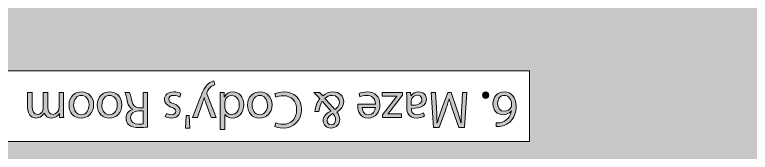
# Model space of a CAD drawing. Header units: centimetres. Extents: x -16.81 to -14.54, y 1.61 to 2.77.
# Drawn here: x -15.6355 to -15.5059, y 2.0412 to 2.0655 of the extents above; entities that cross this region are included whole.
import ezdxf

# ---------------------------------------------------------------- set-up
doc = ezdxf.new("R2010")
doc.units = ezdxf.units.CM
doc.header["$MEASUREMENT"] = 0
doc.layers.add('0TEXT', color=7, linetype='Continuous', lineweight=0)
doc.layers.add('EXP COTA', color=7, linetype='Continuous', lineweight=0)

# ---------------------------------------------------------------- blocks, each defined once
blk = doc.blocks.new('Block_187')
at = {"layer": '0TEXT', "true_color": 0x333333, "transparency": 33554687}
h = blk.add_hatch(color=250, dxfattribs=at)
h.dxf.hatch_style = 2
edge = h.paths.add_edge_path()
edge.add_spline(control_points=[(-15.60082, 2.04732), (-15.60082, 2.04732), (-15.60179, 2.04994), (-15.60179, 2.04994), (-15.60189, 2.05025), (-15.60199, 2.05059), (-15.60208, 2.05087), (-15.60208, 2.05087), (-15.6021, 2.05087), (-15.6021, 2.05087), (-15.60217, 2.05059), (-15.60227, 2.05025), (-15.60237, 2.04994), (-15.60237, 2.04994), (-15.60325, 2.04732), (-15.60325, 2.04732), (-15.60325, 2.04732), (-15.60411, 2.04732), (-15.60411, 2.04732), (-15.60411, 2.04732), (-15.60289, 2.05049), (-15.60289, 2.05049), (-15.60232, 2.052), (-15.60192, 2.05279), (-15.60137, 2.05328), (-15.60098, 2.05362), (-15.6006, 2.05376), (-15.60039, 2.05379), (-15.60039, 2.05379), (-15.60018, 2.0531), (-15.60018, 2.0531), (-15.60039, 2.05304), (-15.60065, 2.0529), (-15.60089, 2.05273), (-15.60111, 2.05255), (-15.60139, 2.05224), (-15.60156, 2.05183), (-15.6016, 2.05173), (-15.60163, 2.05166), (-15.60163, 2.05162), (-15.60163, 2.05159), (-15.60161, 2.05152), (-15.60158, 2.05142), (-15.60158, 2.05142), (-15.59994, 2.04732), (-15.59994, 2.04732), (-15.59994, 2.04732), (-15.60082, 2.04732), (-15.60082, 2.04732)], knot_values=[0, 0, 0, 0, 1, 1, 1, 2, 2, 2, 3, 3, 3, 4, 4, 4, 5, 5, 5, 6, 6, 6, 7, 7, 7, 8, 8, 8, 9, 9, 9, 10, 10, 10, 11, 11, 11, 12, 12, 12, 13, 13, 13, 14, 14, 14, 15, 15, 15, 16, 16, 16, 16], degree=3, periodic=0)
h = blk.add_hatch(color=250, dxfattribs=at)
h.dxf.hatch_style = 2
edge = h.paths.add_edge_path()
edge.add_spline(control_points=[(-15.62687, 2.04852), (-15.62687, 2.04807), (-15.62685, 2.0477), (-15.62683, 2.04732), (-15.62683, 2.04732), (-15.62754, 2.04732), (-15.62754, 2.04732), (-15.62754, 2.04732), (-15.62757, 2.04804), (-15.62757, 2.04804), (-15.62757, 2.04804), (-15.62759, 2.04804), (-15.62759, 2.04804), (-15.62785, 2.04763), (-15.62826, 2.04725), (-15.62899, 2.04725), (-15.62959, 2.04725), (-15.63005, 2.04759), (-15.63024, 2.04811), (-15.63024, 2.04811), (-15.63026, 2.04811), (-15.63026, 2.04811), (-15.6304, 2.04787), (-15.63057, 2.0477), (-15.63076, 2.04756), (-15.63102, 2.04735), (-15.63131, 2.04725), (-15.63172, 2.04725), (-15.63231, 2.04725), (-15.63319, 2.04763), (-15.63319, 2.04914), (-15.63319, 2.04914), (-15.63319, 2.05176), (-15.63319, 2.05176), (-15.63319, 2.05176), (-15.6324, 2.05176), (-15.6324, 2.05176), (-15.6324, 2.05176), (-15.6324, 2.04925), (-15.6324, 2.04925), (-15.6324, 2.04842), (-15.63209, 2.0479), (-15.63143, 2.0479), (-15.63098, 2.0479), (-15.63062, 2.04821), (-15.63048, 2.04863), (-15.63045, 2.04873), (-15.63042, 2.04887), (-15.63042, 2.04904), (-15.63042, 2.04904), (-15.63042, 2.05176), (-15.63042, 2.05176), (-15.63042, 2.05176), (-15.62964, 2.05176), (-15.62964, 2.05176), (-15.62964, 2.05176), (-15.62964, 2.04911), (-15.62964, 2.04911), (-15.62964, 2.04842), (-15.62933, 2.0479), (-15.62871, 2.0479), (-15.62821, 2.0479), (-15.62785, 2.04828), (-15.62771, 2.04869), (-15.62768, 2.0488), (-15.62764, 2.04894), (-15.62764, 2.04907), (-15.62764, 2.04907), (-15.62764, 2.05176), (-15.62764, 2.05176), (-15.62764, 2.05176), (-15.62687, 2.05176), (-15.62687, 2.05176), (-15.62687, 2.05176), (-15.62687, 2.04852), (-15.62687, 2.04852)], knot_values=[0, 0, 0, 0, 1, 1, 1, 2, 2, 2, 3, 3, 3, 4, 4, 4, 5, 5, 5, 6, 6, 6, 7, 7, 7, 8, 8, 8, 9, 9, 9, 10, 10, 10, 11, 11, 11, 12, 12, 12, 13, 13, 13, 14, 14, 14, 15, 15, 15, 16, 16, 16, 17, 17, 17, 18, 18, 18, 19, 19, 19, 20, 20, 20, 21, 21, 21, 22, 22, 22, 23, 23, 23, 24, 24, 24, 25, 25, 25, 25], degree=3, periodic=0)
h = blk.add_hatch(color=250, dxfattribs=at)
h.dxf.hatch_style = 2
edge = h.paths.add_edge_path()
edge.add_spline(control_points=[(-15.62237, 2.04956), (-15.62237, 2.05052), (-15.62294, 2.05124), (-15.62373, 2.05124), (-15.62449, 2.05124), (-15.62508, 2.05052), (-15.62508, 2.04952), (-15.62508, 2.0488), (-15.6247, 2.04783), (-15.62375, 2.04783), (-15.62278, 2.04783), (-15.62237, 2.04873), (-15.62237, 2.04956)], knot_values=[0, 0, 0, 0, 1, 1, 1, 2, 2, 2, 3, 3, 3, 4, 4, 4, 4], degree=3, periodic=0)
edge = h.paths.add_edge_path()
edge.add_spline(control_points=[(-15.62589, 2.04952), (-15.62589, 2.05114), (-15.62477, 2.05186), (-15.62368, 2.05186), (-15.62249, 2.05186), (-15.62156, 2.05097), (-15.62156, 2.04959), (-15.62156, 2.04811), (-15.62254, 2.04725), (-15.62377, 2.04725), (-15.62504, 2.04725), (-15.62589, 2.04814), (-15.62589, 2.04952)], knot_values=[0, 0, 0, 0, 1, 1, 1, 2, 2, 2, 3, 3, 3, 4, 4, 4, 4], degree=3, periodic=0)
h = blk.add_hatch(color=250, dxfattribs=at)
h.dxf.hatch_style = 2
edge = h.paths.add_edge_path()
edge.add_spline(control_points=[(-15.61739, 2.04956), (-15.61739, 2.05052), (-15.61796, 2.05124), (-15.61875, 2.05124), (-15.61951, 2.05124), (-15.6201, 2.05052), (-15.6201, 2.04952), (-15.6201, 2.0488), (-15.61972, 2.04783), (-15.61877, 2.04783), (-15.61781, 2.04783), (-15.61739, 2.04873), (-15.61739, 2.04956)], knot_values=[0, 0, 0, 0, 1, 1, 1, 2, 2, 2, 3, 3, 3, 4, 4, 4, 4], degree=3, periodic=0)
edge = h.paths.add_edge_path()
edge.add_spline(control_points=[(-15.62091, 2.04952), (-15.62091, 2.05114), (-15.61979, 2.05186), (-15.6187, 2.05186), (-15.61751, 2.05186), (-15.61658, 2.05097), (-15.61658, 2.04959), (-15.61658, 2.04811), (-15.61755, 2.04725), (-15.61879, 2.04725), (-15.62006, 2.04725), (-15.62091, 2.04814), (-15.62091, 2.04952)], knot_values=[0, 0, 0, 0, 1, 1, 1, 2, 2, 2, 3, 3, 3, 4, 4, 4, 4], degree=3, periodic=0)
h = blk.add_hatch(color=250, dxfattribs=at)
h.dxf.hatch_style = 2
edge = h.paths.add_edge_path()
edge.add_spline(control_points=[(-15.61285, 2.04849), (-15.61285, 2.04849), (-15.61366, 2.04849), (-15.61366, 2.04849), (-15.6145, 2.04849), (-15.61505, 2.04801), (-15.61505, 2.04732), (-15.61505, 2.04652), (-15.61446, 2.04618), (-15.61362, 2.04615), (-15.61324, 2.04615), (-15.61297, 2.04618), (-15.61285, 2.04625), (-15.61285, 2.04625), (-15.61285, 2.04849), (-15.61285, 2.04849)], knot_values=[0, 0, 0, 0, 1, 1, 1, 2, 2, 2, 3, 3, 3, 4, 4, 4, 5, 5, 5, 5], degree=3, periodic=0)
edge = h.paths.add_edge_path()
edge.add_spline(control_points=[(-15.61204, 2.04566), (-15.61245, 2.04559), (-15.61302, 2.04556), (-15.61357, 2.04556), (-15.61441, 2.04556), (-15.61496, 2.0457), (-15.61536, 2.04604), (-15.61567, 2.04632), (-15.61584, 2.04673), (-15.61584, 2.04721), (-15.61584, 2.04804), (-15.61533, 2.04859), (-15.61467, 2.0488), (-15.61467, 2.0488), (-15.61467, 2.04883), (-15.61467, 2.04883), (-15.61515, 2.049), (-15.61543, 2.04942), (-15.61558, 2.05007), (-15.61579, 2.05093), (-15.61593, 2.05152), (-15.61607, 2.05176), (-15.61607, 2.05176), (-15.61524, 2.05176), (-15.61524, 2.05176), (-15.61514, 2.05159), (-15.615, 2.05107), (-15.61483, 2.05028), (-15.61464, 2.04945), (-15.61431, 2.04911), (-15.61359, 2.04907), (-15.61359, 2.04907), (-15.61285, 2.04907), (-15.61285, 2.04907), (-15.61285, 2.04907), (-15.61285, 2.05176), (-15.61285, 2.05176), (-15.61285, 2.05176), (-15.61204, 2.05176), (-15.61204, 2.05176), (-15.61204, 2.05176), (-15.61204, 2.04566), (-15.61204, 2.04566)], knot_values=[0, 0, 0, 0, 1, 1, 1, 2, 2, 2, 3, 3, 3, 4, 4, 4, 5, 5, 5, 6, 6, 6, 7, 7, 7, 8, 8, 8, 9, 9, 9, 10, 10, 10, 11, 11, 11, 12, 12, 12, 13, 13, 13, 14, 14, 14, 14], degree=3, periodic=0)
h = blk.add_hatch(color=250, dxfattribs=at)
h.dxf.hatch_style = 2
edge = h.paths.add_edge_path()
edge.add_spline(control_points=[(-15.60639, 2.05093), (-15.60663, 2.05111), (-15.60706, 2.05124), (-15.60745, 2.05124), (-15.60804, 2.05124), (-15.60832, 2.05097), (-15.60832, 2.05059), (-15.60832, 2.05021), (-15.60809, 2.05), (-15.60749, 2.0498), (-15.6067, 2.04949), (-15.60632, 2.04907), (-15.60632, 2.04852), (-15.60632, 2.04783), (-15.6069, 2.04725), (-15.60785, 2.04725), (-15.6083, 2.04725), (-15.60869, 2.04735), (-15.60894, 2.04749), (-15.60894, 2.04749), (-15.60873, 2.04807), (-15.60873, 2.04807), (-15.60856, 2.04797), (-15.60825, 2.04783), (-15.60783, 2.04783), (-15.60735, 2.04783), (-15.60709, 2.04811), (-15.60709, 2.04845), (-15.60709, 2.0488), (-15.60735, 2.04897), (-15.60794, 2.04918), (-15.60869, 2.04949), (-15.60909, 2.04987), (-15.60909, 2.05052), (-15.60909, 2.05131), (-15.60849, 2.05186), (-15.60744, 2.05186), (-15.60695, 2.05186), (-15.60651, 2.05173), (-15.6062, 2.05155), (-15.6062, 2.05155), (-15.60639, 2.05093), (-15.60639, 2.05093)], knot_values=[0, 0, 0, 0, 1, 1, 1, 2, 2, 2, 3, 3, 3, 4, 4, 4, 5, 5, 5, 6, 6, 6, 7, 7, 7, 8, 8, 8, 9, 9, 9, 10, 10, 10, 11, 11, 11, 12, 12, 12, 13, 13, 13, 14, 14, 14, 14], degree=3, periodic=0)
h = blk.add_hatch(color=250, dxfattribs=at)
h.dxf.hatch_style = 2
edge = h.paths.add_edge_path()
edge.add_spline(control_points=[(-15.59844, 2.04914), (-15.59844, 2.04904), (-15.59844, 2.0489), (-15.59841, 2.0488), (-15.59829, 2.04828), (-15.59786, 2.04787), (-15.59726, 2.04787), (-15.59641, 2.04787), (-15.59591, 2.04859), (-15.59591, 2.04959), (-15.59591, 2.05049), (-15.59636, 2.05121), (-15.59722, 2.05121), (-15.59777, 2.05121), (-15.59826, 2.05087), (-15.59841, 2.05025), (-15.59844, 2.05014), (-15.59844, 2.05004), (-15.59844, 2.0499), (-15.59844, 2.0499), (-15.59844, 2.04914), (-15.59844, 2.04914)], knot_values=[0, 0, 0, 0, 1, 1, 1, 2, 2, 2, 3, 3, 3, 4, 4, 4, 5, 5, 5, 6, 6, 6, 7, 7, 7, 7], degree=3, periodic=0)
edge = h.paths.add_edge_path()
edge.add_spline(control_points=[(-15.59925, 2.04525), (-15.59925, 2.04525), (-15.59925, 2.05062), (-15.59925, 2.05062), (-15.59925, 2.051), (-15.59925, 2.05145), (-15.59929, 2.05176), (-15.59929, 2.05176), (-15.59857, 2.05176), (-15.59857, 2.05176), (-15.59857, 2.05176), (-15.59853, 2.051), (-15.59853, 2.051), (-15.59853, 2.051), (-15.59851, 2.051), (-15.59851, 2.051), (-15.59826, 2.05149), (-15.59772, 2.05186), (-15.597, 2.05186), (-15.59593, 2.05186), (-15.5951, 2.05097), (-15.5951, 2.04963), (-15.5951, 2.04814), (-15.59602, 2.04725), (-15.59708, 2.04725), (-15.59777, 2.04725), (-15.59822, 2.04756), (-15.59843, 2.0479), (-15.59843, 2.0479), (-15.59844, 2.0479), (-15.59844, 2.0479), (-15.59844, 2.0479), (-15.59844, 2.04525), (-15.59844, 2.04525), (-15.59844, 2.04525), (-15.59925, 2.04525), (-15.59925, 2.04525)], knot_values=[0, 0, 0, 0, 1, 1, 1, 2, 2, 2, 3, 3, 3, 4, 4, 4, 5, 5, 5, 6, 6, 6, 7, 7, 7, 8, 8, 8, 9, 9, 9, 10, 10, 10, 11, 11, 11, 12, 12, 12, 12], degree=3, periodic=0)
h = blk.add_hatch(color=250, dxfattribs=at)
h.dxf.hatch_style = 2
edge = h.paths.add_edge_path()
edge.add_spline(control_points=[(-15.59093, 2.04956), (-15.59093, 2.05052), (-15.5915, 2.05124), (-15.5923, 2.05124), (-15.59305, 2.05124), (-15.59364, 2.05052), (-15.59364, 2.04952), (-15.59364, 2.0488), (-15.59326, 2.04783), (-15.59231, 2.04783), (-15.59135, 2.04783), (-15.59093, 2.04873), (-15.59093, 2.04956)], knot_values=[0, 0, 0, 0, 1, 1, 1, 2, 2, 2, 3, 3, 3, 4, 4, 4, 4], degree=3, periodic=0)
edge = h.paths.add_edge_path()
edge.add_spline(control_points=[(-15.59445, 2.04952), (-15.59445, 2.05114), (-15.59333, 2.05186), (-15.59224, 2.05186), (-15.59106, 2.05186), (-15.59013, 2.05097), (-15.59013, 2.04959), (-15.59013, 2.04811), (-15.59109, 2.04725), (-15.59233, 2.04725), (-15.5936, 2.04725), (-15.59445, 2.04814), (-15.59445, 2.04952)], knot_values=[0, 0, 0, 0, 1, 1, 1, 2, 2, 2, 3, 3, 3, 4, 4, 4, 4], degree=3, periodic=0)
h = blk.add_hatch(color=250, dxfattribs=at)
h.dxf.hatch_style = 2
edge = h.paths.add_edge_path()
edge.add_spline(control_points=[(-15.58964, 2.05155), (-15.58935, 2.05169), (-15.58876, 2.05186), (-15.58801, 2.05186), (-15.58627, 2.05186), (-15.58496, 2.05076), (-15.58496, 2.04873), (-15.58496, 2.0468), (-15.58627, 2.04549), (-15.58818, 2.04549), (-15.58895, 2.04549), (-15.58944, 2.04566), (-15.58964, 2.04577), (-15.58964, 2.04577), (-15.58945, 2.04642), (-15.58945, 2.04642), (-15.58914, 2.04628), (-15.58871, 2.04615), (-15.58821, 2.04615), (-15.58677, 2.04615), (-15.5858, 2.04708), (-15.5858, 2.04869), (-15.5858, 2.05021), (-15.58666, 2.05118), (-15.58818, 2.05118), (-15.58866, 2.05118), (-15.58914, 2.05107), (-15.58947, 2.05093), (-15.58947, 2.05093), (-15.58964, 2.05155), (-15.58964, 2.05155)], knot_values=[0, 0, 0, 0, 1, 1, 1, 2, 2, 2, 3, 3, 3, 4, 4, 4, 5, 5, 5, 6, 6, 6, 7, 7, 7, 8, 8, 8, 9, 9, 9, 10, 10, 10, 10], degree=3, periodic=0)
h = blk.add_hatch(color=250, dxfattribs=at)
h.dxf.hatch_style = 2
edge = h.paths.add_edge_path()
edge.add_spline(control_points=[(-15.57893, 2.04694), (-15.57893, 2.04739), (-15.57914, 2.04773), (-15.57939, 2.04804), (-15.58003, 2.0477), (-15.58043, 2.04735), (-15.58043, 2.04683), (-15.58043, 2.04646), (-15.58022, 2.04604), (-15.57972, 2.04604), (-15.5792, 2.04604), (-15.57893, 2.04646), (-15.57893, 2.04694)], knot_values=[0, 0, 0, 0, 1, 1, 1, 2, 2, 2, 3, 3, 3, 4, 4, 4, 4], degree=3, periodic=0)
edge = h.paths.add_edge_path()
edge.add_spline(control_points=[(-15.58081, 2.05069), (-15.58044, 2.05031), (-15.57976, 2.04956), (-15.57907, 2.04876), (-15.57874, 2.04897), (-15.57827, 2.04935), (-15.57827, 2.05), (-15.57827, 2.05073), (-15.57879, 2.05124), (-15.57953, 2.05124), (-15.58007, 2.05124), (-15.58051, 2.051), (-15.58081, 2.05069)], knot_values=[0, 0, 0, 0, 1, 1, 1, 2, 2, 2, 3, 3, 3, 4, 4, 4, 4], degree=3, periodic=0)
edge = h.paths.add_edge_path()
edge.add_spline(control_points=[(-15.58179, 2.05176), (-15.5816, 2.05159), (-15.58144, 2.05142), (-15.5812, 2.05114), (-15.58067, 2.05166), (-15.58008, 2.05186), (-15.57939, 2.05186), (-15.57821, 2.05186), (-15.5775, 2.05107), (-15.5775, 2.05014), (-15.5775, 2.04928), (-15.57802, 2.04873), (-15.57872, 2.04832), (-15.57839, 2.0479), (-15.57821, 2.04745), (-15.57821, 2.04701), (-15.57821, 2.04625), (-15.57874, 2.04549), (-15.57977, 2.04549), (-15.58053, 2.04549), (-15.58113, 2.04601), (-15.58113, 2.0468), (-15.58113, 2.04745), (-15.58075, 2.04797), (-15.57977, 2.04845), (-15.57977, 2.04845), (-15.57977, 2.04849), (-15.57977, 2.04849), (-15.58031, 2.04907), (-15.58089, 2.04976), (-15.58127, 2.05021), (-15.58156, 2.04976), (-15.58175, 2.04918), (-15.58187, 2.04838), (-15.58187, 2.04838), (-15.5826, 2.04838), (-15.5826, 2.04838), (-15.58244, 2.04935), (-15.58217, 2.05014), (-15.58172, 2.05066), (-15.58205, 2.051), (-15.58237, 2.05138), (-15.58274, 2.05176), (-15.58274, 2.05176), (-15.58179, 2.05176), (-15.58179, 2.05176)], knot_values=[0, 0, 0, 0, 1, 1, 1, 2, 2, 2, 3, 3, 3, 4, 4, 4, 5, 5, 5, 6, 6, 6, 7, 7, 7, 8, 8, 8, 9, 9, 9, 10, 10, 10, 11, 11, 11, 12, 12, 12, 13, 13, 13, 14, 14, 14, 15, 15, 15, 15], degree=3, periodic=0)
h = blk.add_hatch(color=250, dxfattribs=at)
h.dxf.hatch_style = 2
edge = h.paths.add_edge_path()
edge.add_spline(control_points=[(-15.57426, 2.04911), (-15.57426, 2.04859), (-15.57405, 2.0478), (-15.57314, 2.0478), (-15.57233, 2.0478), (-15.57197, 2.04856), (-15.5719, 2.04911), (-15.5719, 2.04911), (-15.57426, 2.04911), (-15.57426, 2.04911)], knot_values=[0, 0, 0, 0, 1, 1, 1, 2, 2, 2, 3, 3, 3, 3], degree=3, periodic=0)
edge = h.paths.add_edge_path()
edge.add_spline(control_points=[(-15.5719, 2.04969), (-15.57192, 2.0508), (-15.57261, 2.05124), (-15.57342, 2.05124), (-15.57398, 2.05124), (-15.57435, 2.05114), (-15.57464, 2.051), (-15.57464, 2.051), (-15.57478, 2.05159), (-15.57478, 2.05159), (-15.5745, 2.05169), (-15.57402, 2.05186), (-15.57331, 2.05186), (-15.57193, 2.05186), (-15.57113, 2.05097), (-15.57113, 2.04963), (-15.57113, 2.04828), (-15.57192, 2.04725), (-15.57321, 2.04725), (-15.57466, 2.04725), (-15.57504, 2.04849), (-15.57504, 2.04932), (-15.57504, 2.04949), (-15.57502, 2.04963), (-15.575, 2.04969), (-15.575, 2.04969), (-15.5719, 2.04969), (-15.5719, 2.04969)], knot_values=[0, 0, 0, 0, 1, 1, 1, 2, 2, 2, 3, 3, 3, 4, 4, 4, 5, 5, 5, 6, 6, 6, 7, 7, 7, 8, 8, 8, 9, 9, 9, 9], degree=3, periodic=0)
h = blk.add_hatch(color=250, dxfattribs=at)
h.dxf.hatch_style = 2
edge = h.paths.add_edge_path()
edge.add_spline(control_points=[(-15.56713, 2.05128), (-15.56713, 2.05128), (-15.56913, 2.04869), (-15.56913, 2.04869), (-15.56932, 2.04845), (-15.56951, 2.04825), (-15.5697, 2.04801), (-15.5697, 2.04801), (-15.5697, 2.04797), (-15.5697, 2.04797), (-15.5697, 2.04797), (-15.5673, 2.04797), (-15.5673, 2.04797), (-15.5673, 2.04797), (-15.5673, 2.04732), (-15.5673, 2.04732), (-15.5673, 2.04732), (-15.57068, 2.04732), (-15.57068, 2.04732), (-15.57068, 2.04732), (-15.57068, 2.04783), (-15.57068, 2.04783), (-15.57068, 2.04783), (-15.5687, 2.05042), (-15.5687, 2.05042), (-15.56851, 2.05066), (-15.56833, 2.05087), (-15.56813, 2.05111), (-15.56813, 2.05111), (-15.57071, 2.05111), (-15.57071, 2.05111), (-15.57071, 2.05111), (-15.57071, 2.05176), (-15.57071, 2.05176), (-15.57071, 2.05176), (-15.56713, 2.05176), (-15.56713, 2.05176), (-15.56713, 2.05176), (-15.56713, 2.05128), (-15.56713, 2.05128)], knot_values=[0, 0, 0, 0, 1, 1, 1, 2, 2, 2, 3, 3, 3, 4, 4, 4, 5, 5, 5, 6, 6, 6, 7, 7, 7, 8, 8, 8, 9, 9, 9, 10, 10, 10, 11, 11, 11, 12, 12, 12, 13, 13, 13, 13], degree=3, periodic=0)
h = blk.add_hatch(color=250, dxfattribs=at)
h.dxf.hatch_style = 2
edge = h.paths.add_edge_path()
edge.add_spline(control_points=[(-15.5656, 2.04949), (-15.56472, 2.04949), (-15.56372, 2.04963), (-15.56372, 2.05049), (-15.56372, 2.051), (-15.56408, 2.05128), (-15.56448, 2.05128), (-15.56506, 2.05128), (-15.56542, 2.0509), (-15.56556, 2.05052), (-15.56558, 2.05045), (-15.5656, 2.05035), (-15.5656, 2.05028), (-15.5656, 2.05028), (-15.5656, 2.04949), (-15.5656, 2.04949)], knot_values=[0, 0, 0, 0, 1, 1, 1, 2, 2, 2, 3, 3, 3, 4, 4, 4, 5, 5, 5, 5], degree=3, periodic=0)
edge = h.paths.add_edge_path()
edge.add_spline(control_points=[(-15.56572, 2.05176), (-15.56572, 2.05176), (-15.56565, 2.05121), (-15.56565, 2.05121), (-15.56565, 2.05121), (-15.56563, 2.05121), (-15.56563, 2.05121), (-15.56539, 2.05155), (-15.56491, 2.05186), (-15.56427, 2.05186), (-15.56337, 2.05186), (-15.56293, 2.05124), (-15.56293, 2.05059), (-15.56293, 2.04952), (-15.56387, 2.04894), (-15.56558, 2.04894), (-15.56558, 2.04894), (-15.56558, 2.04887), (-15.56558, 2.04887), (-15.56558, 2.04849), (-15.56548, 2.04783), (-15.56458, 2.04783), (-15.56417, 2.04783), (-15.56374, 2.04797), (-15.56343, 2.04814), (-15.56343, 2.04814), (-15.56324, 2.04763), (-15.56324, 2.04763), (-15.5636, 2.04739), (-15.56413, 2.04725), (-15.5647, 2.04725), (-15.56604, 2.04725), (-15.56637, 2.04814), (-15.56637, 2.04904), (-15.56637, 2.04904), (-15.56637, 2.05069), (-15.56637, 2.05069), (-15.56637, 2.05107), (-15.56639, 2.05145), (-15.56646, 2.05176), (-15.56646, 2.05176), (-15.56572, 2.05176), (-15.56572, 2.05176)], knot_values=[0, 0, 0, 0, 1, 1, 1, 2, 2, 2, 3, 3, 3, 4, 4, 4, 5, 5, 5, 6, 6, 6, 7, 7, 7, 8, 8, 8, 9, 9, 9, 10, 10, 10, 11, 11, 11, 12, 12, 12, 13, 13, 13, 14, 14, 14, 14], degree=3, periodic=0)
h = blk.add_hatch(color=250, dxfattribs=at)
h.dxf.hatch_style = 2
edge = h.paths.add_edge_path()
edge.add_spline(control_points=[(-15.56115, 2.04904), (-15.5611, 2.04818), (-15.56105, 2.04714), (-15.56107, 2.04639), (-15.56107, 2.04639), (-15.56103, 2.04639), (-15.56103, 2.04639), (-15.56082, 2.04711), (-15.56057, 2.04787), (-15.56026, 2.04873), (-15.56026, 2.04873), (-15.55917, 2.05173), (-15.55917, 2.05173), (-15.55917, 2.05173), (-15.55857, 2.05173), (-15.55857, 2.05173), (-15.55857, 2.05173), (-15.55757, 2.0488), (-15.55757, 2.0488), (-15.55728, 2.0479), (-15.55703, 2.04711), (-15.55685, 2.04639), (-15.55685, 2.04639), (-15.55683, 2.04639), (-15.55683, 2.04639), (-15.55681, 2.04714), (-15.55678, 2.04818), (-15.55671, 2.04911), (-15.55671, 2.04911), (-15.55655, 2.05176), (-15.55655, 2.05176), (-15.55655, 2.05176), (-15.55579, 2.05176), (-15.55579, 2.05176), (-15.55579, 2.05176), (-15.55623, 2.04559), (-15.55623, 2.04559), (-15.55623, 2.04559), (-15.55724, 2.04559), (-15.55724, 2.04559), (-15.55724, 2.04559), (-15.55829, 2.04859), (-15.55829, 2.04859), (-15.55855, 2.04935), (-15.55876, 2.05), (-15.55891, 2.05066), (-15.55891, 2.05066), (-15.55895, 2.05066), (-15.55895, 2.05066), (-15.5591, 2.05004), (-15.55931, 2.04935), (-15.55958, 2.04859), (-15.55958, 2.04859), (-15.56069, 2.04559), (-15.56069, 2.04559), (-15.56069, 2.04559), (-15.5617, 2.04559), (-15.5617, 2.04559), (-15.5617, 2.04559), (-15.56208, 2.05176), (-15.56208, 2.05176), (-15.56208, 2.05176), (-15.56131, 2.05176), (-15.56131, 2.05176), (-15.56131, 2.05176), (-15.56115, 2.04904), (-15.56115, 2.04904)], knot_values=[0, 0, 0, 0, 1, 1, 1, 2, 2, 2, 3, 3, 3, 4, 4, 4, 5, 5, 5, 6, 6, 6, 7, 7, 7, 8, 8, 8, 9, 9, 9, 10, 10, 10, 11, 11, 11, 12, 12, 12, 13, 13, 13, 14, 14, 14, 15, 15, 15, 16, 16, 16, 17, 17, 17, 18, 18, 18, 19, 19, 19, 20, 20, 20, 21, 21, 21, 22, 22, 22, 22], degree=3, periodic=0)
h = blk.add_hatch(color=250, dxfattribs=at)
h.dxf.hatch_style = 2
edge = h.paths.add_edge_path()
edge.add_spline(control_points=[(-15.55195, 2.05128), (-15.55195, 2.05093), (-15.55218, 2.05069), (-15.5525, 2.05069), (-15.55281, 2.05069), (-15.55304, 2.05093), (-15.55304, 2.05128), (-15.55304, 2.05162), (-15.55283, 2.05186), (-15.55249, 2.05186), (-15.55216, 2.05186), (-15.55195, 2.05162), (-15.55195, 2.05128)], knot_values=[0, 0, 0, 0, 1, 1, 1, 2, 2, 2, 3, 3, 3, 4, 4, 4, 4], degree=3, periodic=0)
h = blk.add_hatch(color=250, dxfattribs=at)
h.dxf.hatch_style = 2
edge = h.paths.add_edge_path()
edge.add_spline(control_points=[(-15.5504, 2.0498), (-15.5504, 2.04897), (-15.54992, 2.04845), (-15.54918, 2.04845), (-15.54868, 2.04845), (-15.54823, 2.04876), (-15.54803, 2.04918), (-15.54796, 2.04928), (-15.54792, 2.04938), (-15.54792, 2.04952), (-15.54794, 2.05052), (-15.54839, 2.05124), (-15.54923, 2.05124), (-15.54994, 2.05124), (-15.5504, 2.05066), (-15.5504, 2.0498)], knot_values=[0, 0, 0, 0, 1, 1, 1, 2, 2, 2, 3, 3, 3, 4, 4, 4, 5, 5, 5, 5], degree=3, periodic=0)
edge = h.paths.add_edge_path()
edge.add_spline(control_points=[(-15.55063, 2.04639), (-15.55045, 2.04639), (-15.55025, 2.04639), (-15.55002, 2.04642), (-15.54877, 2.04663), (-15.54809, 2.04756), (-15.54796, 2.04852), (-15.54796, 2.04852), (-15.54797, 2.04852), (-15.54797, 2.04852), (-15.54827, 2.04814), (-15.54877, 2.04783), (-15.54942, 2.04783), (-15.55047, 2.04783), (-15.55121, 2.04859), (-15.55121, 2.04976), (-15.55121, 2.05087), (-15.55047, 2.05186), (-15.54923, 2.05186), (-15.54796, 2.05186), (-15.54713, 2.05087), (-15.54713, 2.04932), (-15.54713, 2.04814), (-15.54754, 2.04725), (-15.54813, 2.04666), (-15.54863, 2.04615), (-15.54928, 2.04587), (-15.55004, 2.04577), (-15.55028, 2.04573), (-15.55047, 2.04573), (-15.55063, 2.04573), (-15.55063, 2.04573), (-15.55063, 2.04639), (-15.55063, 2.04639)], knot_values=[0, 0, 0, 0, 1, 1, 1, 2, 2, 2, 3, 3, 3, 4, 4, 4, 5, 5, 5, 6, 6, 6, 7, 7, 7, 8, 8, 8, 9, 9, 9, 10, 10, 10, 11, 11, 11, 11], degree=3, periodic=0)
h = blk.add_hatch(color=250, dxfattribs=at)
h.dxf.hatch_style = 2
edge = h.paths.add_edge_path()
edge.add_spline(control_points=[(-15.60539, 2.04549), (-15.60539, 2.04549), (-15.60523, 2.0477), (-15.60523, 2.0477), (-15.60523, 2.0477), (-15.60475, 2.0477), (-15.60475, 2.0477), (-15.60475, 2.0477), (-15.60459, 2.04549), (-15.60459, 2.04549), (-15.60459, 2.04549), (-15.60539, 2.04549), (-15.60539, 2.04549)], knot_values=[0, 0, 0, 0, 1, 1, 1, 2, 2, 2, 3, 3, 3, 4, 4, 4, 4], degree=3, periodic=0)
at = {"layer": '0TEXT'}
for points, knots in [([(-15.60082, 2.04732), (-15.60082, 2.04732), (-15.60179, 2.04994), (-15.60179, 2.04994), (-15.60189, 2.05025), (-15.60199, 2.05059), (-15.60208, 2.05087), (-15.60208, 2.05087), (-15.6021, 2.05087), (-15.6021, 2.05087), (-15.60217, 2.05059), (-15.60227, 2.05025), (-15.60237, 2.04994), (-15.60237, 2.04994), (-15.60325, 2.04732), (-15.60325, 2.04732), (-15.60325, 2.04732), (-15.60411, 2.04732), (-15.60411, 2.04732), (-15.60411, 2.04732), (-15.60289, 2.05049), (-15.60289, 2.05049), (-15.60232, 2.052), (-15.60192, 2.05279), (-15.60137, 2.05328), (-15.60098, 2.05362), (-15.6006, 2.05376), (-15.60039, 2.05379), (-15.60039, 2.05379), (-15.60018, 2.0531), (-15.60018, 2.0531), (-15.60039, 2.05304), (-15.60065, 2.0529), (-15.60089, 2.05273), (-15.60111, 2.05255), (-15.60139, 2.05224), (-15.60156, 2.05183), (-15.6016, 2.05173), (-15.60163, 2.05166), (-15.60163, 2.05162), (-15.60163, 2.05159), (-15.60161, 2.05152), (-15.60158, 2.05142), (-15.60158, 2.05142), (-15.59994, 2.04732), (-15.59994, 2.04732), (-15.59994, 2.04732), (-15.60082, 2.04732), (-15.60082, 2.04732)], [0, 0, 0, 0, 1, 1, 1, 2, 2, 2, 3, 3, 3, 4, 4, 4, 5, 5, 5, 6, 6, 6, 7, 7, 7, 8, 8, 8, 9, 9, 9, 10, 10, 10, 11, 11, 11, 12, 12, 12, 13, 13, 13, 14, 14, 14, 15, 15, 15, 16, 16, 16, 16]), ([(-15.62687, 2.04852), (-15.62687, 2.04807), (-15.62685, 2.0477), (-15.62683, 2.04732), (-15.62683, 2.04732), (-15.62754, 2.04732), (-15.62754, 2.04732), (-15.62754, 2.04732), (-15.62757, 2.04804), (-15.62757, 2.04804), (-15.62757, 2.04804), (-15.62759, 2.04804), (-15.62759, 2.04804), (-15.62785, 2.04763), (-15.62826, 2.04725), (-15.62899, 2.04725), (-15.62959, 2.04725), (-15.63005, 2.04759), (-15.63024, 2.04811), (-15.63024, 2.04811), (-15.63026, 2.04811), (-15.63026, 2.04811), (-15.6304, 2.04787), (-15.63057, 2.0477), (-15.63076, 2.04756), (-15.63102, 2.04735), (-15.63131, 2.04725), (-15.63172, 2.04725), (-15.63231, 2.04725), (-15.63319, 2.04763), (-15.63319, 2.04914), (-15.63319, 2.04914), (-15.63319, 2.05176), (-15.63319, 2.05176), (-15.63319, 2.05176), (-15.6324, 2.05176), (-15.6324, 2.05176), (-15.6324, 2.05176), (-15.6324, 2.04925), (-15.6324, 2.04925), (-15.6324, 2.04842), (-15.63209, 2.0479), (-15.63143, 2.0479), (-15.63098, 2.0479), (-15.63062, 2.04821), (-15.63048, 2.04863), (-15.63045, 2.04873), (-15.63042, 2.04887), (-15.63042, 2.04904), (-15.63042, 2.04904), (-15.63042, 2.05176), (-15.63042, 2.05176), (-15.63042, 2.05176), (-15.62964, 2.05176), (-15.62964, 2.05176), (-15.62964, 2.05176), (-15.62964, 2.04911), (-15.62964, 2.04911), (-15.62964, 2.04842), (-15.62933, 2.0479), (-15.62871, 2.0479), (-15.62821, 2.0479), (-15.62785, 2.04828), (-15.62771, 2.04869), (-15.62768, 2.0488), (-15.62764, 2.04894), (-15.62764, 2.04907), (-15.62764, 2.04907), (-15.62764, 2.05176), (-15.62764, 2.05176), (-15.62764, 2.05176), (-15.62687, 2.05176), (-15.62687, 2.05176), (-15.62687, 2.05176), (-15.62687, 2.04852), (-15.62687, 2.04852)], [0, 0, 0, 0, 1, 1, 1, 2, 2, 2, 3, 3, 3, 4, 4, 4, 5, 5, 5, 6, 6, 6, 7, 7, 7, 8, 8, 8, 9, 9, 9, 10, 10, 10, 11, 11, 11, 12, 12, 12, 13, 13, 13, 14, 14, 14, 15, 15, 15, 16, 16, 16, 17, 17, 17, 18, 18, 18, 19, 19, 19, 20, 20, 20, 21, 21, 21, 22, 22, 22, 23, 23, 23, 24, 24, 24, 25, 25, 25, 25]), ([(-15.62589, 2.04952), (-15.62589, 2.05114), (-15.62477, 2.05186), (-15.62368, 2.05186), (-15.62249, 2.05186), (-15.62156, 2.05097), (-15.62156, 2.04959), (-15.62156, 2.04811), (-15.62254, 2.04725), (-15.62377, 2.04725), (-15.62504, 2.04725), (-15.62589, 2.04814), (-15.62589, 2.04952)], [0, 0, 0, 0, 1, 1, 1, 2, 2, 2, 3, 3, 3, 4, 4, 4, 4]), ([(-15.62237, 2.04956), (-15.62237, 2.05052), (-15.62294, 2.05124), (-15.62373, 2.05124), (-15.62449, 2.05124), (-15.62508, 2.05052), (-15.62508, 2.04952), (-15.62508, 2.0488), (-15.6247, 2.04783), (-15.62375, 2.04783), (-15.62278, 2.04783), (-15.62237, 2.04873), (-15.62237, 2.04956)], [0, 0, 0, 0, 1, 1, 1, 2, 2, 2, 3, 3, 3, 4, 4, 4, 4]), ([(-15.62091, 2.04952), (-15.62091, 2.05114), (-15.61979, 2.05186), (-15.6187, 2.05186), (-15.61751, 2.05186), (-15.61658, 2.05097), (-15.61658, 2.04959), (-15.61658, 2.04811), (-15.61755, 2.04725), (-15.61879, 2.04725), (-15.62006, 2.04725), (-15.62091, 2.04814), (-15.62091, 2.04952)], [0, 0, 0, 0, 1, 1, 1, 2, 2, 2, 3, 3, 3, 4, 4, 4, 4]), ([(-15.61739, 2.04956), (-15.61739, 2.05052), (-15.61796, 2.05124), (-15.61875, 2.05124), (-15.61951, 2.05124), (-15.6201, 2.05052), (-15.6201, 2.04952), (-15.6201, 2.0488), (-15.61972, 2.04783), (-15.61877, 2.04783), (-15.61781, 2.04783), (-15.61739, 2.04873), (-15.61739, 2.04956)], [0, 0, 0, 0, 1, 1, 1, 2, 2, 2, 3, 3, 3, 4, 4, 4, 4]), ([(-15.61204, 2.04566), (-15.61245, 2.04559), (-15.61302, 2.04556), (-15.61357, 2.04556), (-15.61441, 2.04556), (-15.61496, 2.0457), (-15.61536, 2.04604), (-15.61567, 2.04632), (-15.61584, 2.04673), (-15.61584, 2.04721), (-15.61584, 2.04804), (-15.61533, 2.04859), (-15.61467, 2.0488), (-15.61467, 2.0488), (-15.61467, 2.04883), (-15.61467, 2.04883), (-15.61515, 2.049), (-15.61543, 2.04942), (-15.61558, 2.05007), (-15.61579, 2.05093), (-15.61593, 2.05152), (-15.61607, 2.05176), (-15.61607, 2.05176), (-15.61524, 2.05176), (-15.61524, 2.05176), (-15.61514, 2.05159), (-15.615, 2.05107), (-15.61483, 2.05028), (-15.61464, 2.04945), (-15.61431, 2.04911), (-15.61359, 2.04907), (-15.61359, 2.04907), (-15.61285, 2.04907), (-15.61285, 2.04907), (-15.61285, 2.04907), (-15.61285, 2.05176), (-15.61285, 2.05176), (-15.61285, 2.05176), (-15.61204, 2.05176), (-15.61204, 2.05176), (-15.61204, 2.05176), (-15.61204, 2.04566), (-15.61204, 2.04566)], [0, 0, 0, 0, 1, 1, 1, 2, 2, 2, 3, 3, 3, 4, 4, 4, 5, 5, 5, 6, 6, 6, 7, 7, 7, 8, 8, 8, 9, 9, 9, 10, 10, 10, 11, 11, 11, 12, 12, 12, 13, 13, 13, 14, 14, 14, 14]), ([(-15.60639, 2.05093), (-15.60663, 2.05111), (-15.60706, 2.05124), (-15.60745, 2.05124), (-15.60804, 2.05124), (-15.60832, 2.05097), (-15.60832, 2.05059), (-15.60832, 2.05021), (-15.60809, 2.05), (-15.60749, 2.0498), (-15.6067, 2.04949), (-15.60632, 2.04907), (-15.60632, 2.04852), (-15.60632, 2.04783), (-15.6069, 2.04725), (-15.60785, 2.04725), (-15.6083, 2.04725), (-15.60869, 2.04735), (-15.60894, 2.04749), (-15.60894, 2.04749), (-15.60873, 2.04807), (-15.60873, 2.04807), (-15.60856, 2.04797), (-15.60825, 2.04783), (-15.60783, 2.04783), (-15.60735, 2.04783), (-15.60709, 2.04811), (-15.60709, 2.04845), (-15.60709, 2.0488), (-15.60735, 2.04897), (-15.60794, 2.04918), (-15.60869, 2.04949), (-15.60909, 2.04987), (-15.60909, 2.05052), (-15.60909, 2.05131), (-15.60849, 2.05186), (-15.60744, 2.05186), (-15.60695, 2.05186), (-15.60651, 2.05173), (-15.6062, 2.05155), (-15.6062, 2.05155), (-15.60639, 2.05093), (-15.60639, 2.05093)], [0, 0, 0, 0, 1, 1, 1, 2, 2, 2, 3, 3, 3, 4, 4, 4, 5, 5, 5, 6, 6, 6, 7, 7, 7, 8, 8, 8, 9, 9, 9, 10, 10, 10, 11, 11, 11, 12, 12, 12, 13, 13, 13, 14, 14, 14, 14]), ([(-15.59925, 2.04525), (-15.59925, 2.04525), (-15.59925, 2.05062), (-15.59925, 2.05062), (-15.59925, 2.051), (-15.59925, 2.05145), (-15.59929, 2.05176), (-15.59929, 2.05176), (-15.59857, 2.05176), (-15.59857, 2.05176), (-15.59857, 2.05176), (-15.59853, 2.051), (-15.59853, 2.051), (-15.59853, 2.051), (-15.59851, 2.051), (-15.59851, 2.051), (-15.59826, 2.05149), (-15.59772, 2.05186), (-15.597, 2.05186), (-15.59593, 2.05186), (-15.5951, 2.05097), (-15.5951, 2.04963), (-15.5951, 2.04814), (-15.59602, 2.04725), (-15.59708, 2.04725), (-15.59777, 2.04725), (-15.59822, 2.04756), (-15.59843, 2.0479), (-15.59843, 2.0479), (-15.59844, 2.0479), (-15.59844, 2.0479), (-15.59844, 2.0479), (-15.59844, 2.04525), (-15.59844, 2.04525), (-15.59844, 2.04525), (-15.59925, 2.04525), (-15.59925, 2.04525)], [0, 0, 0, 0, 1, 1, 1, 2, 2, 2, 3, 3, 3, 4, 4, 4, 5, 5, 5, 6, 6, 6, 7, 7, 7, 8, 8, 8, 9, 9, 9, 10, 10, 10, 11, 11, 11, 12, 12, 12, 12]), ([(-15.59445, 2.04952), (-15.59445, 2.05114), (-15.59333, 2.05186), (-15.59224, 2.05186), (-15.59106, 2.05186), (-15.59013, 2.05097), (-15.59013, 2.04959), (-15.59013, 2.04811), (-15.59109, 2.04725), (-15.59233, 2.04725), (-15.5936, 2.04725), (-15.59445, 2.04814), (-15.59445, 2.04952)], [0, 0, 0, 0, 1, 1, 1, 2, 2, 2, 3, 3, 3, 4, 4, 4, 4]), ([(-15.59093, 2.04956), (-15.59093, 2.05052), (-15.5915, 2.05124), (-15.5923, 2.05124), (-15.59305, 2.05124), (-15.59364, 2.05052), (-15.59364, 2.04952), (-15.59364, 2.0488), (-15.59326, 2.04783), (-15.59231, 2.04783), (-15.59135, 2.04783), (-15.59093, 2.04873), (-15.59093, 2.04956)], [0, 0, 0, 0, 1, 1, 1, 2, 2, 2, 3, 3, 3, 4, 4, 4, 4]), ([(-15.58964, 2.05155), (-15.58935, 2.05169), (-15.58876, 2.05186), (-15.58801, 2.05186), (-15.58627, 2.05186), (-15.58496, 2.05076), (-15.58496, 2.04873), (-15.58496, 2.0468), (-15.58627, 2.04549), (-15.58818, 2.04549), (-15.58895, 2.04549), (-15.58944, 2.04566), (-15.58964, 2.04577), (-15.58964, 2.04577), (-15.58945, 2.04642), (-15.58945, 2.04642), (-15.58914, 2.04628), (-15.58871, 2.04615), (-15.58821, 2.04615), (-15.58677, 2.04615), (-15.5858, 2.04708), (-15.5858, 2.04869), (-15.5858, 2.05021), (-15.58666, 2.05118), (-15.58818, 2.05118), (-15.58866, 2.05118), (-15.58914, 2.05107), (-15.58947, 2.05093), (-15.58947, 2.05093), (-15.58964, 2.05155), (-15.58964, 2.05155)], [0, 0, 0, 0, 1, 1, 1, 2, 2, 2, 3, 3, 3, 4, 4, 4, 5, 5, 5, 6, 6, 6, 7, 7, 7, 8, 8, 8, 9, 9, 9, 10, 10, 10, 10]), ([(-15.58179, 2.05176), (-15.5816, 2.05159), (-15.58144, 2.05142), (-15.5812, 2.05114), (-15.58067, 2.05166), (-15.58008, 2.05186), (-15.57939, 2.05186), (-15.57821, 2.05186), (-15.5775, 2.05107), (-15.5775, 2.05014), (-15.5775, 2.04928), (-15.57802, 2.04873), (-15.57872, 2.04832), (-15.57839, 2.0479), (-15.57821, 2.04745), (-15.57821, 2.04701), (-15.57821, 2.04625), (-15.57874, 2.04549), (-15.57977, 2.04549), (-15.58053, 2.04549), (-15.58113, 2.04601), (-15.58113, 2.0468), (-15.58113, 2.04745), (-15.58075, 2.04797), (-15.57977, 2.04845), (-15.57977, 2.04845), (-15.57977, 2.04849), (-15.57977, 2.04849), (-15.58031, 2.04907), (-15.58089, 2.04976), (-15.58127, 2.05021), (-15.58156, 2.04976), (-15.58175, 2.04918), (-15.58187, 2.04838), (-15.58187, 2.04838), (-15.5826, 2.04838), (-15.5826, 2.04838), (-15.58244, 2.04935), (-15.58217, 2.05014), (-15.58172, 2.05066), (-15.58205, 2.051), (-15.58237, 2.05138), (-15.58274, 2.05176), (-15.58274, 2.05176), (-15.58179, 2.05176), (-15.58179, 2.05176)], [0, 0, 0, 0, 1, 1, 1, 2, 2, 2, 3, 3, 3, 4, 4, 4, 5, 5, 5, 6, 6, 6, 7, 7, 7, 8, 8, 8, 9, 9, 9, 10, 10, 10, 11, 11, 11, 12, 12, 12, 13, 13, 13, 14, 14, 14, 15, 15, 15, 15]), ([(-15.58081, 2.05069), (-15.58044, 2.05031), (-15.57976, 2.04956), (-15.57907, 2.04876), (-15.57874, 2.04897), (-15.57827, 2.04935), (-15.57827, 2.05), (-15.57827, 2.05073), (-15.57879, 2.05124), (-15.57953, 2.05124), (-15.58007, 2.05124), (-15.58051, 2.051), (-15.58081, 2.05069)], [0, 0, 0, 0, 1, 1, 1, 2, 2, 2, 3, 3, 3, 4, 4, 4, 4]), ([(-15.5719, 2.04969), (-15.57192, 2.0508), (-15.57261, 2.05124), (-15.57342, 2.05124), (-15.57398, 2.05124), (-15.57435, 2.05114), (-15.57464, 2.051), (-15.57464, 2.051), (-15.57478, 2.05159), (-15.57478, 2.05159), (-15.5745, 2.05169), (-15.57402, 2.05186), (-15.57331, 2.05186), (-15.57193, 2.05186), (-15.57113, 2.05097), (-15.57113, 2.04963), (-15.57113, 2.04828), (-15.57192, 2.04725), (-15.57321, 2.04725), (-15.57466, 2.04725), (-15.57504, 2.04849), (-15.57504, 2.04932), (-15.57504, 2.04949), (-15.57502, 2.04963), (-15.575, 2.04969), (-15.575, 2.04969), (-15.5719, 2.04969), (-15.5719, 2.04969)], [0, 0, 0, 0, 1, 1, 1, 2, 2, 2, 3, 3, 3, 4, 4, 4, 5, 5, 5, 6, 6, 6, 7, 7, 7, 8, 8, 8, 9, 9, 9, 9]), ([(-15.56713, 2.05128), (-15.56713, 2.05128), (-15.56913, 2.04869), (-15.56913, 2.04869), (-15.56932, 2.04845), (-15.56951, 2.04825), (-15.5697, 2.04801), (-15.5697, 2.04801), (-15.5697, 2.04797), (-15.5697, 2.04797), (-15.5697, 2.04797), (-15.5673, 2.04797), (-15.5673, 2.04797), (-15.5673, 2.04797), (-15.5673, 2.04732), (-15.5673, 2.04732), (-15.5673, 2.04732), (-15.57068, 2.04732), (-15.57068, 2.04732), (-15.57068, 2.04732), (-15.57068, 2.04783), (-15.57068, 2.04783), (-15.57068, 2.04783), (-15.5687, 2.05042), (-15.5687, 2.05042), (-15.56851, 2.05066), (-15.56833, 2.05087), (-15.56813, 2.05111), (-15.56813, 2.05111), (-15.57071, 2.05111), (-15.57071, 2.05111), (-15.57071, 2.05111), (-15.57071, 2.05176), (-15.57071, 2.05176), (-15.57071, 2.05176), (-15.56713, 2.05176), (-15.56713, 2.05176), (-15.56713, 2.05176), (-15.56713, 2.05128), (-15.56713, 2.05128)], [0, 0, 0, 0, 1, 1, 1, 2, 2, 2, 3, 3, 3, 4, 4, 4, 5, 5, 5, 6, 6, 6, 7, 7, 7, 8, 8, 8, 9, 9, 9, 10, 10, 10, 11, 11, 11, 12, 12, 12, 13, 13, 13, 13]), ([(-15.56572, 2.05176), (-15.56572, 2.05176), (-15.56565, 2.05121), (-15.56565, 2.05121), (-15.56565, 2.05121), (-15.56563, 2.05121), (-15.56563, 2.05121), (-15.56539, 2.05155), (-15.56491, 2.05186), (-15.56427, 2.05186), (-15.56337, 2.05186), (-15.56293, 2.05124), (-15.56293, 2.05059), (-15.56293, 2.04952), (-15.56387, 2.04894), (-15.56558, 2.04894), (-15.56558, 2.04894), (-15.56558, 2.04887), (-15.56558, 2.04887), (-15.56558, 2.04849), (-15.56548, 2.04783), (-15.56458, 2.04783), (-15.56417, 2.04783), (-15.56374, 2.04797), (-15.56343, 2.04814), (-15.56343, 2.04814), (-15.56324, 2.04763), (-15.56324, 2.04763), (-15.5636, 2.04739), (-15.56413, 2.04725), (-15.5647, 2.04725), (-15.56604, 2.04725), (-15.56637, 2.04814), (-15.56637, 2.04904), (-15.56637, 2.04904), (-15.56637, 2.05069), (-15.56637, 2.05069), (-15.56637, 2.05107), (-15.56639, 2.05145), (-15.56646, 2.05176), (-15.56646, 2.05176), (-15.56572, 2.05176), (-15.56572, 2.05176)], [0, 0, 0, 0, 1, 1, 1, 2, 2, 2, 3, 3, 3, 4, 4, 4, 5, 5, 5, 6, 6, 6, 7, 7, 7, 8, 8, 8, 9, 9, 9, 10, 10, 10, 11, 11, 11, 12, 12, 12, 13, 13, 13, 14, 14, 14, 14]), ([(-15.5656, 2.04949), (-15.56472, 2.04949), (-15.56372, 2.04963), (-15.56372, 2.05049), (-15.56372, 2.051), (-15.56408, 2.05128), (-15.56448, 2.05128), (-15.56506, 2.05128), (-15.56542, 2.0509), (-15.56556, 2.05052), (-15.56558, 2.05045), (-15.5656, 2.05035), (-15.5656, 2.05028), (-15.5656, 2.05028), (-15.5656, 2.04949), (-15.5656, 2.04949)], [0, 0, 0, 0, 1, 1, 1, 2, 2, 2, 3, 3, 3, 4, 4, 4, 5, 5, 5, 5]), ([(-15.56115, 2.04904), (-15.5611, 2.04818), (-15.56105, 2.04714), (-15.56107, 2.04639), (-15.56107, 2.04639), (-15.56103, 2.04639), (-15.56103, 2.04639), (-15.56082, 2.04711), (-15.56057, 2.04787), (-15.56026, 2.04873), (-15.56026, 2.04873), (-15.55917, 2.05173), (-15.55917, 2.05173), (-15.55917, 2.05173), (-15.55857, 2.05173), (-15.55857, 2.05173), (-15.55857, 2.05173), (-15.55757, 2.0488), (-15.55757, 2.0488), (-15.55728, 2.0479), (-15.55703, 2.04711), (-15.55685, 2.04639), (-15.55685, 2.04639), (-15.55683, 2.04639), (-15.55683, 2.04639), (-15.55681, 2.04714), (-15.55678, 2.04818), (-15.55671, 2.04911), (-15.55671, 2.04911), (-15.55655, 2.05176), (-15.55655, 2.05176), (-15.55655, 2.05176), (-15.55579, 2.05176), (-15.55579, 2.05176), (-15.55579, 2.05176), (-15.55623, 2.04559), (-15.55623, 2.04559), (-15.55623, 2.04559), (-15.55724, 2.04559), (-15.55724, 2.04559), (-15.55724, 2.04559), (-15.55829, 2.04859), (-15.55829, 2.04859), (-15.55855, 2.04935), (-15.55876, 2.05), (-15.55891, 2.05066), (-15.55891, 2.05066), (-15.55895, 2.05066), (-15.55895, 2.05066), (-15.5591, 2.05004), (-15.55931, 2.04935), (-15.55958, 2.04859), (-15.55958, 2.04859), (-15.56069, 2.04559), (-15.56069, 2.04559), (-15.56069, 2.04559), (-15.5617, 2.04559), (-15.5617, 2.04559), (-15.5617, 2.04559), (-15.56208, 2.05176), (-15.56208, 2.05176), (-15.56208, 2.05176), (-15.56131, 2.05176), (-15.56131, 2.05176), (-15.56131, 2.05176), (-15.56115, 2.04904), (-15.56115, 2.04904)], [0, 0, 0, 0, 1, 1, 1, 2, 2, 2, 3, 3, 3, 4, 4, 4, 5, 5, 5, 6, 6, 6, 7, 7, 7, 8, 8, 8, 9, 9, 9, 10, 10, 10, 11, 11, 11, 12, 12, 12, 13, 13, 13, 14, 14, 14, 15, 15, 15, 16, 16, 16, 17, 17, 17, 18, 18, 18, 19, 19, 19, 20, 20, 20, 21, 21, 21, 22, 22, 22, 22]), ([(-15.55195, 2.05128), (-15.55195, 2.05093), (-15.55218, 2.05069), (-15.5525, 2.05069), (-15.55281, 2.05069), (-15.55304, 2.05093), (-15.55304, 2.05128), (-15.55304, 2.05162), (-15.55283, 2.05186), (-15.55249, 2.05186), (-15.55216, 2.05186), (-15.55195, 2.05162), (-15.55195, 2.05128)], [0, 0, 0, 0, 1, 1, 1, 2, 2, 2, 3, 3, 3, 4, 4, 4, 4]), ([(-15.55063, 2.04639), (-15.55045, 2.04639), (-15.55025, 2.04639), (-15.55002, 2.04642), (-15.54877, 2.04663), (-15.54809, 2.04756), (-15.54796, 2.04852), (-15.54796, 2.04852), (-15.54797, 2.04852), (-15.54797, 2.04852), (-15.54827, 2.04814), (-15.54877, 2.04783), (-15.54942, 2.04783), (-15.55047, 2.04783), (-15.55121, 2.04859), (-15.55121, 2.04976), (-15.55121, 2.05087), (-15.55047, 2.05186), (-15.54923, 2.05186), (-15.54796, 2.05186), (-15.54713, 2.05087), (-15.54713, 2.04932), (-15.54713, 2.04814), (-15.54754, 2.04725), (-15.54813, 2.04666), (-15.54863, 2.04615), (-15.54928, 2.04587), (-15.55004, 2.04577), (-15.55028, 2.04573), (-15.55047, 2.04573), (-15.55063, 2.04573), (-15.55063, 2.04573), (-15.55063, 2.04639), (-15.55063, 2.04639)], [0, 0, 0, 0, 1, 1, 1, 2, 2, 2, 3, 3, 3, 4, 4, 4, 5, 5, 5, 6, 6, 6, 7, 7, 7, 8, 8, 8, 9, 9, 9, 10, 10, 10, 11, 11, 11, 11]), ([(-15.5504, 2.0498), (-15.5504, 2.04897), (-15.54992, 2.04845), (-15.54918, 2.04845), (-15.54868, 2.04845), (-15.54823, 2.04876), (-15.54803, 2.04918), (-15.54796, 2.04928), (-15.54792, 2.04938), (-15.54792, 2.04952), (-15.54794, 2.05052), (-15.54839, 2.05124), (-15.54923, 2.05124), (-15.54994, 2.05124), (-15.5504, 2.05066), (-15.5504, 2.0498)], [0, 0, 0, 0, 1, 1, 1, 2, 2, 2, 3, 3, 3, 4, 4, 4, 5, 5, 5, 5]), ([(-15.59844, 2.04914), (-15.59844, 2.04904), (-15.59844, 2.0489), (-15.59841, 2.0488), (-15.59829, 2.04828), (-15.59786, 2.04787), (-15.59726, 2.04787), (-15.59641, 2.04787), (-15.59591, 2.04859), (-15.59591, 2.04959), (-15.59591, 2.05049), (-15.59636, 2.05121), (-15.59722, 2.05121), (-15.59777, 2.05121), (-15.59826, 2.05087), (-15.59841, 2.05025), (-15.59844, 2.05014), (-15.59844, 2.05004), (-15.59844, 2.0499), (-15.59844, 2.0499), (-15.59844, 2.04914), (-15.59844, 2.04914)], [0, 0, 0, 0, 1, 1, 1, 2, 2, 2, 3, 3, 3, 4, 4, 4, 5, 5, 5, 6, 6, 6, 7, 7, 7, 7]), ([(-15.57426, 2.04911), (-15.57426, 2.04859), (-15.57405, 2.0478), (-15.57314, 2.0478), (-15.57233, 2.0478), (-15.57197, 2.04856), (-15.5719, 2.04911), (-15.5719, 2.04911), (-15.57426, 2.04911), (-15.57426, 2.04911)], [0, 0, 0, 0, 1, 1, 1, 2, 2, 2, 3, 3, 3, 3]), ([(-15.61285, 2.04849), (-15.61285, 2.04849), (-15.61366, 2.04849), (-15.61366, 2.04849), (-15.6145, 2.04849), (-15.61505, 2.04801), (-15.61505, 2.04732), (-15.61505, 2.04652), (-15.61446, 2.04618), (-15.61362, 2.04615), (-15.61324, 2.04615), (-15.61297, 2.04618), (-15.61285, 2.04625), (-15.61285, 2.04625), (-15.61285, 2.04849), (-15.61285, 2.04849)], [0, 0, 0, 0, 1, 1, 1, 2, 2, 2, 3, 3, 3, 4, 4, 4, 5, 5, 5, 5]), ([(-15.60539, 2.04549), (-15.60539, 2.04549), (-15.60523, 2.0477), (-15.60523, 2.0477), (-15.60523, 2.0477), (-15.60475, 2.0477), (-15.60475, 2.0477), (-15.60475, 2.0477), (-15.60459, 2.04549), (-15.60459, 2.04549), (-15.60459, 2.04549), (-15.60539, 2.04549), (-15.60539, 2.04549)], [0, 0, 0, 0, 1, 1, 1, 2, 2, 2, 3, 3, 3, 4, 4, 4, 4]), ([(-15.57893, 2.04694), (-15.57893, 2.04739), (-15.57914, 2.04773), (-15.57939, 2.04804), (-15.58003, 2.0477), (-15.58043, 2.04735), (-15.58043, 2.04683), (-15.58043, 2.04646), (-15.58022, 2.04604), (-15.57972, 2.04604), (-15.5792, 2.04604), (-15.57893, 2.04646), (-15.57893, 2.04694)], [0, 0, 0, 0, 1, 1, 1, 2, 2, 2, 3, 3, 3, 4, 4, 4, 4])]:
    blk.add_open_spline(points, degree=3, knots=knots, dxfattribs=at)
blk = doc.blocks.new('Block_186')
at = {"layer": '0TEXT'}
blk.add_blockref('Block_187', (0, 0), dxfattribs=at)

msp = doc.modelspace()

# ---------------------------------------------------------------- hatches: boundary and pattern name
at = {"layer": 'EXP COTA', "true_color": 0xa953a0, "transparency": 33554687}
h = msp.add_hatch(color=215, dxfattribs=at)
edge = h.paths.add_edge_path()
edge.add_spline(control_points=[(-15.33523, 2.05661), (-15.33523, 2.05661), (-15.46477, 2.05661), (-15.46477, 2.05661), (-15.46477, 2.05661), (-15.46477, 2.04443), (-15.46477, 2.04443), (-15.46477, 2.04443), (-15.33523, 2.04443), (-15.33523, 2.04443), (-15.33523, 2.04443), (-15.33523, 2.05661), (-15.33523, 2.05661)], knot_values=[0, 0, 0, 0, 1, 1, 1, 2, 2, 2, 3, 3, 3, 4, 4, 4, 4], degree=3, periodic=0)
edge = h.paths.add_edge_path()
edge.add_spline(control_points=[(-15.31883, 2.06152), (-15.31883, 2.06152), (-15.31883, 2.0384), (-15.31883, 2.0384), (-15.31883, 2.0384), (-15.30523, 2.0384), (-15.30523, 2.0384), (-15.30523, 2.0384), (-15.30523, 2.06152), (-15.30523, 2.06152), (-15.30523, 2.06152), (-15.31883, 2.06152), (-15.31883, 2.06152)], knot_values=[0, 0, 0, 0, 1, 1, 1, 2, 2, 2, 3, 3, 3, 4, 4, 4, 4], degree=3, periodic=0)
edge.add_line((-15.31883, 2.06152), (-15.31883, 2.06152))
edge = h.paths.add_edge_path()
edge.add_spline(control_points=[(-15.38206, 1.975), (-15.38206, 1.975), (-15.40518, 1.975), (-15.40518, 1.975), (-15.40518, 1.975), (-15.40518, 1.9614), (-15.40518, 1.9614), (-15.40518, 1.9614), (-15.38206, 1.9614), (-15.38206, 1.9614), (-15.38206, 1.9614), (-15.38206, 1.975), (-15.38206, 1.975)], knot_values=[0, 0, 0, 0, 1, 1, 1, 2, 2, 2, 3, 3, 3, 4, 4, 4, 4], degree=3, periodic=0)
edge.add_line((-15.38206, 1.975), (-15.38206, 1.975))
edge = h.paths.add_edge_path()
edge.add_spline(control_points=[(-15.54475, 2.05554), (-15.54475, 2.05554), (-15.65868, 2.05554), (-15.65868, 2.05554), (-15.65868, 2.05554), (-15.65868, 2.04313), (-15.65868, 2.04313), (-15.65868, 2.04313), (-15.54475, 2.04313), (-15.54475, 2.04313), (-15.54475, 2.04313), (-15.54475, 2.05554), (-15.54475, 2.05554)], knot_values=[0, 0, 0, 0, 1, 1, 1, 2, 2, 2, 3, 3, 3, 4, 4, 4, 4], degree=3, periodic=0)
edge.add_line((-15.54475, 2.05554), (-15.54475, 2.05554))
edge = h.paths.add_edge_path()
edge.add_spline(control_points=[(-15.59369, 1.975), (-15.59369, 1.975), (-15.61681, 1.975), (-15.61681, 1.975), (-15.61681, 1.975), (-15.61681, 1.9614), (-15.61681, 1.9614), (-15.61681, 1.9614), (-15.59369, 1.9614), (-15.59369, 1.9614), (-15.59369, 1.9614), (-15.59369, 1.975), (-15.59369, 1.975)], knot_values=[0, 0, 0, 0, 1, 1, 1, 2, 2, 2, 3, 3, 3, 4, 4, 4, 4], degree=3, periodic=0)
edge.add_line((-15.59369, 1.975), (-15.59369, 1.975))
edge = h.paths.add_edge_path()
edge.add_spline(control_points=[(-15.7628, 2.05445), (-15.7628, 2.05445), (-15.87259, 2.05445), (-15.87259, 2.05445), (-15.87259, 2.05445), (-15.87259, 2.04458), (-15.87259, 2.04458), (-15.87259, 2.04458), (-15.7628, 2.04458), (-15.7628, 2.04458), (-15.7628, 2.04458), (-15.7628, 2.05445), (-15.7628, 2.05445)], knot_values=[0, 0, 0, 0, 1, 1, 1, 2, 2, 2, 3, 3, 3, 4, 4, 4, 4], degree=3, periodic=0)
edge.add_line((-15.7628, 2.05445), (-15.7628, 2.05445))
edge = h.paths.add_edge_path()
edge.add_spline(control_points=[(-15.80539, 1.975), (-15.80539, 1.975), (-15.82851, 1.975), (-15.82851, 1.975), (-15.82851, 1.975), (-15.82851, 1.9614), (-15.82851, 1.9614), (-15.82851, 1.9614), (-15.80539, 1.9614), (-15.80539, 1.9614), (-15.80539, 1.9614), (-15.80539, 1.975), (-15.80539, 1.975)], knot_values=[0, 0, 0, 0, 1, 1, 1, 2, 2, 2, 3, 3, 3, 4, 4, 4, 4], degree=3, periodic=0)
edge.add_line((-15.80539, 1.975), (-15.80539, 1.975))
edge = h.paths.add_edge_path()
edge.add_spline(control_points=[(-15.4818, 1.96178), (-15.4818, 1.96178), (-15.30542, 1.96178), (-15.30542, 1.96178), (-15.30542, 1.96178), (-15.30542, 2.13817), (-15.30542, 2.13817), (-15.30542, 2.13817), (-15.4818, 2.13817), (-15.4818, 2.13817), (-15.4818, 2.13817), (-15.4818, 1.96178), (-15.4818, 1.96178)], knot_values=[0, 0, 0, 0, 1, 1, 1, 2, 2, 2, 3, 3, 3, 4, 4, 4, 4], degree=3, periodic=0)
edge.add_line((-15.4818, 1.96178), (-15.4818, 1.96178))
edge = h.paths.add_edge_path()
edge.add_spline(control_points=[(-15.72875, 1.96178), (-15.72875, 1.96178), (-15.4818, 1.96178), (-15.4818, 1.96178), (-15.4818, 1.96178), (-15.4818, 2.13817), (-15.4818, 2.13817), (-15.4818, 2.13817), (-15.72875, 2.13817), (-15.72875, 2.13817), (-15.72875, 2.13817), (-15.72875, 1.96178), (-15.72875, 1.96178)], knot_values=[0, 0, 0, 0, 1, 1, 1, 2, 2, 2, 3, 3, 3, 4, 4, 4, 4], degree=3, periodic=0)
edge.add_line((-15.72875, 1.96178), (-15.72875, 1.96178))
edge = h.paths.add_edge_path()
edge.add_spline(control_points=[(-15.90514, 1.96178), (-15.90514, 1.96178), (-15.72875, 1.96178), (-15.72875, 1.96178), (-15.72875, 1.96178), (-15.72875, 2.13817), (-15.72875, 2.13817), (-15.72875, 2.13817), (-15.90514, 2.13817), (-15.90514, 2.13817), (-15.90514, 2.13817), (-15.90514, 1.96178), (-15.90514, 1.96178)], knot_values=[0, 0, 0, 0, 1, 1, 1, 2, 2, 2, 3, 3, 3, 4, 4, 4, 4], degree=3, periodic=0)
edge.add_line((-15.90514, 1.96178), (-15.90514, 1.96178))

# ---------------------------------------------------------------- linework, layer by layer
at = {"layer": 'EXP COTA'}
for points in [[(-15.72875, 1.96178), (-15.72875, 1.96178), (-15.4818, 1.96178), (-15.4818, 1.96178), (-15.4818, 1.96178), (-15.4818, 2.13817), (-15.4818, 2.13817), (-15.4818, 2.13817), (-15.72875, 2.13817), (-15.72875, 2.13817), (-15.72875, 2.13817), (-15.72875, 1.96178), (-15.72875, 1.96178)], [(-15.54475, 2.05554), (-15.54475, 2.05554), (-15.65868, 2.05554), (-15.65868, 2.05554), (-15.65868, 2.05554), (-15.65868, 2.04313), (-15.65868, 2.04313), (-15.65868, 2.04313), (-15.54475, 2.04313), (-15.54475, 2.04313), (-15.54475, 2.04313), (-15.54475, 2.05554), (-15.54475, 2.05554)]]:
    msp.add_open_spline(points, degree=3, knots=[0, 0, 0, 0, 1, 1, 1, 2, 2, 2, 3, 3, 3, 4, 4, 4, 4], dxfattribs=at)

# ---------------------------------------------------------------- block references
at = {"layer": '0TEXT'}
msp.add_blockref('Block_186', (0, 0), dxfattribs=at)

doc.saveas('drawing.dxf')
